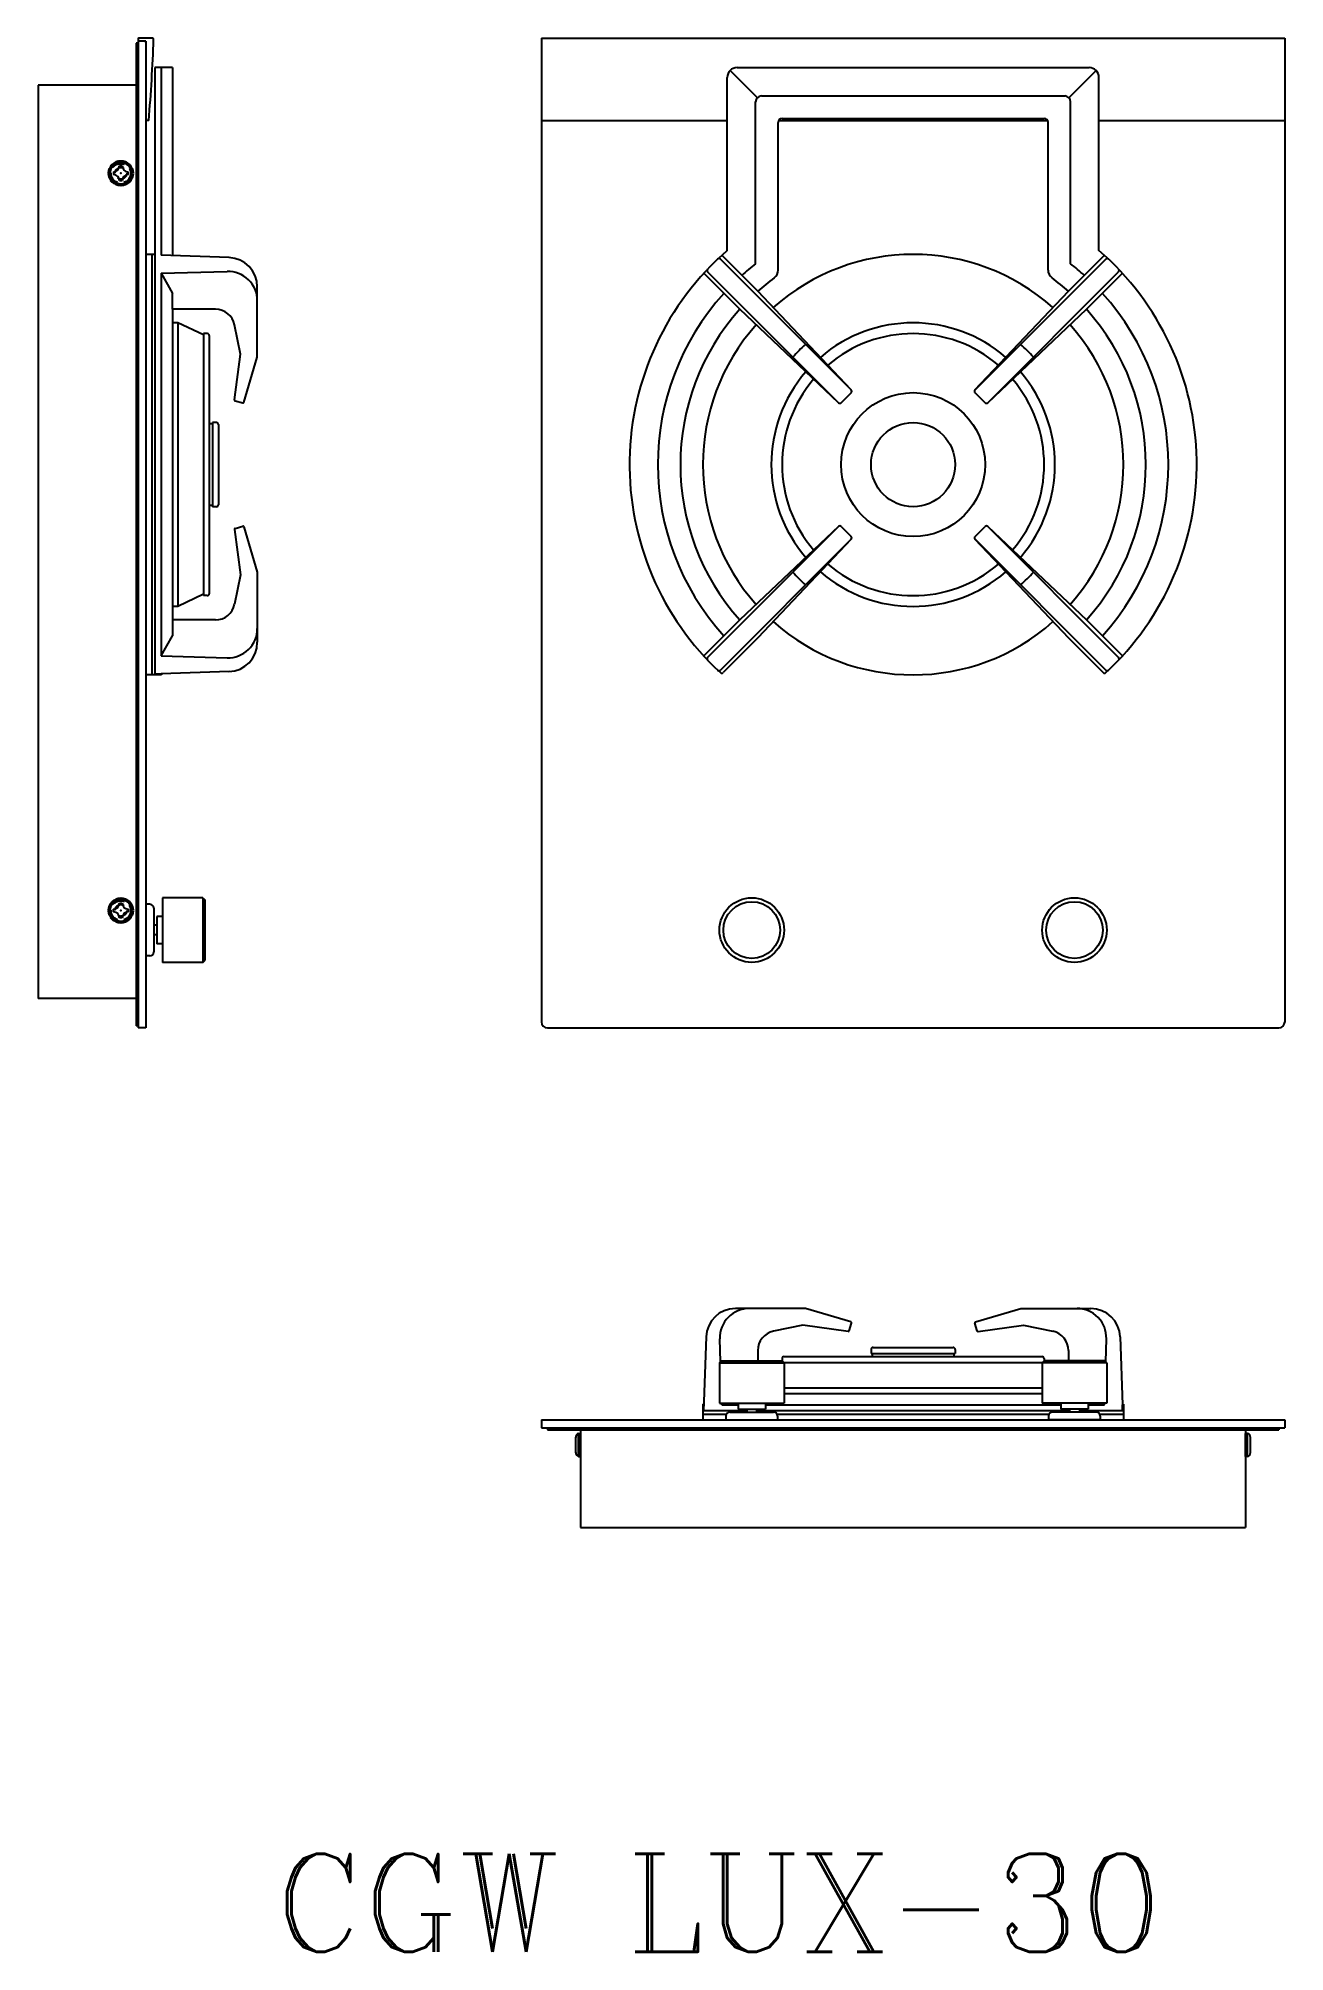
# Model space of a CAD drawing. Header units: inches. Extents: x 7 to 645, y 5 to 983.
import ezdxf

# ---------------------------------------------------------------- set-up
doc = ezdxf.new("R2010")
doc.units = ezdxf.units.IN
doc.header["$MEASUREMENT"] = 0
doc.linetypes.add('DASHED2', pattern=[9.525, 6.35, -3.175])
doc.layers.add('AM_0', color=7, linetype='Continuous', lineweight=50)
for name, color, linetype in [('P001', 131, 'Continuous'), ('P002', 181, 'Continuous'), ('P010', 101, 'Continuous'), ('P901', 135, 'Continuous'), ('P902', 185, 'Continuous'), ('P905', 95, 'Continuous'), ('P920', 125, 'Continuous'), ('圖層4', 4, 'Continuous')]:
    doc.layers.add(name, color=color, linetype=linetype)
doc.styles.get("Standard").update_dxf_attribs({"font": 'arial.ttf'})

msp = doc.modelspace()

# ---------------------------------------------------------------- linework, layer by layer
for p, q in [((45.9, 914.84), (45.9, 913.42)), ((50.38, 917.91), (48.96, 917.91)), ((48.96, 910.36), (50.38, 910.36)), ((53.44, 913.42), (53.44, 914.84)), ((48.96, 540.94), (50.38, 540.94)), ((45.9, 536.46), (45.9, 537.88)), ((50.38, 533.4), (48.96, 533.4)), ((53.44, 537.88), (53.44, 536.46))]:
    msp.add_line(p, q)
for centre, start, end in [((45.9, 917.91), 270, 0), ((45.9, 910.36), 0, 90), ((53.44, 917.91), 180, 270), ((53.44, 910.36), 90, 180), ((45.9, 540.94), 270, 0), ((53.44, 540.94), 180, 270), ((45.9, 533.4), 0, 90), ((53.44, 533.4), 90, 180)]:
    msp.add_arc(centre, 3.06, start, end)
at = {"color": 251}
for p in [(49.67, 914.13), (49.67, 537.17)]:
    msp.add_point(p, dxfattribs=at)
at = {"layer": 'AM_0'}
for centre in [(49.67, 914.13), (49.67, 537.17)]:
    msp.add_circle(centre, 5.9, dxfattribs=at)
at = {"layer": 'P001'}
for p, q in [((58.45, 980.65), (57.45, 980.65)), ((57.45, 980.65), (57.45, 478.15)), ((58.45, 982.65), (58.45, 981.65)), ((62.45, 981.65), (58.45, 981.65)), ((58.45, 981.15), (58.45, 477.15)), ((65.93, 983.15), (58.95, 983.15)), ((62.45, 981.65), (62.45, 477.15)), ((264.74, 983.15), (644.74, 983.15)), ((264.74, 983.15), (264.74, 480.15)), ((644.74, 983.15), (644.74, 480.15)), ((57.45, 959.15), (7.45, 959.15)), ((7.45, 959.15), (7.45, 492.15)), ((63.95, 941.15), (62.45, 941.15)), ((264.74, 941.15), (359.74, 941.15)), ((386.01, 941.15), (523.48, 941.15)), ((549.74, 941.15), (644.74, 941.15)), ((67.05, 872.65), (62.45, 872.65)), ((65.45, 872.65), (65.45, 657.65)), ((70.45, 872.65), (70.25, 872.65)), ((70.45, 872.65), (70.45, 872.17)), ((78.89, 837.65), (76.05, 837.65)), ((91.86, 831.43), (78.89, 837.65)), ((78.89, 837.65), (78.89, 692.65)), ((93.86, 832.15), (91.86, 832.15)), ((91.86, 832.15), (91.86, 698.15)), ((94.86, 831.15), (94.86, 699.15)), ((96.52, 786.05), (94.86, 786.05)), ((98.52, 786.65), (96.52, 786.65)), ((96.52, 786.65), (96.52, 743.65)), ((99.52, 785.65), (99.52, 744.65)), ((96.52, 744.26), (94.86, 744.26)), ((98.52, 743.65), (96.52, 743.65)), ((91.86, 698.87), (78.89, 692.65)), ((93.86, 698.15), (91.86, 698.15)), ((78.89, 692.65), (76.05, 692.65)), ((70.45, 657.65), (62.45, 657.65)), ((70.45, 658.13), (70.45, 657.65)), ((64.45, 540.35), (62.45, 540.35)), ((62.45, 540.35), (62.45, 513.95)), ((66.45, 538.35), (66.45, 515.95)), ((71.05, 543.65), (71.05, 510.65)), ((91.65, 543.65), (71.05, 543.65)), ((91.65, 543.65), (92.65, 542.65)), ((91.65, 543.65), (91.65, 510.65)), ((92.65, 542.65), (92.65, 511.65)), ((68.05, 529.65), (66.45, 529.65)), ((68.05, 534.15), (68.05, 520.15)), ((71.05, 534.15), (68.05, 534.15)), ((68.05, 524.65), (66.45, 524.65)), ((71.05, 520.15), (68.05, 520.15)), ((64.45, 513.95), (62.45, 513.95)), ((91.65, 510.65), (71.05, 510.65)), ((91.65, 510.65), (92.65, 511.65)), ((57.45, 492.15), (7.45, 492.15)), ((58.45, 478.15), (57.45, 478.15)), ((62.45, 477.15), (58.45, 477.15)), ((267.74, 477.15), (641.74, 477.15)), ((434.24, 313.72), (475.24, 313.72)), ((355.74, 305.86), (356.74, 306.86)), ((355.74, 305.86), (355.74, 285.26)), ((355.74, 305.86), (388.74, 305.86)), ((356.74, 306.86), (387.74, 306.86)), ((387.74, 308.07), (387.74, 306.86)), ((388.74, 305.86), (387.74, 306.86)), ((388.53, 306.07), (520.96, 306.07)), ((388.74, 309.07), (520.74, 309.07)), ((388.74, 305.86), (388.74, 285.26)), ((433.24, 312.72), (433.24, 310.72)), ((433.24, 310.72), (476.24, 310.72)), ((433.85, 310.72), (433.85, 309.07)), ((475.64, 310.72), (475.64, 309.07)), ((476.24, 312.72), (476.24, 310.72)), ((520.74, 305.86), (521.74, 306.86)), ((520.74, 305.86), (520.74, 285.26)), ((553.74, 305.86), (520.74, 305.86)), ((521.74, 308.07), (521.74, 306.86)), ((552.74, 306.86), (521.74, 306.86)), ((553.74, 305.86), (552.74, 306.86)), ((553.74, 305.86), (553.74, 285.26)), ((347.24, 284.66), (347.73, 284.66)), ((347.24, 284.66), (347.24, 276.66)), ((355.74, 285.26), (388.74, 285.26)), ((365.24, 285.26), (365.24, 282.26)), ((379.24, 285.26), (379.24, 282.26)), ((388.74, 293.1), (520.74, 293.1)), ((553.74, 285.26), (520.74, 285.26)), ((530.24, 285.26), (530.24, 282.26)), ((544.24, 285.26), (544.24, 282.26)), ((561.76, 284.66), (562.24, 284.66)), ((562.24, 284.66), (562.24, 276.66)), ((264.74, 276.66), (264.74, 272.66)), ((264.74, 276.66), (644.74, 276.66)), ((347.24, 279.66), (359.31, 279.66)), ((347.24, 276.66), (562.24, 276.66)), ((359.04, 278.66), (359.04, 276.66)), ((359.04, 276.66), (385.44, 276.66)), ((361.04, 280.66), (383.44, 280.66)), ((365.24, 282.26), (379.24, 282.26)), ((369.74, 282.26), (369.74, 280.66)), ((374.74, 282.26), (374.74, 280.66)), ((385.18, 279.66), (524.31, 279.66)), ((385.44, 278.66), (385.44, 276.66)), ((524.04, 278.66), (524.04, 276.66)), ((550.44, 276.66), (524.04, 276.66)), ((548.44, 280.66), (526.04, 280.66)), ((544.24, 282.26), (530.24, 282.26)), ((534.74, 282.26), (534.74, 280.66)), ((539.74, 282.26), (539.74, 280.66)), ((550.18, 279.66), (562.24, 279.66)), ((550.44, 278.66), (550.44, 276.66)), ((644.74, 276.66), (644.74, 272.66)), ((264.74, 272.66), (644.74, 272.66)), ((267.74, 272.66), (267.74, 271.66)), ((267.74, 271.66), (641.74, 271.66)), ((284.74, 271.66), (284.74, 221.66)), ((624.74, 271.66), (624.74, 221.66)), ((641.74, 272.66), (641.74, 271.66)), ((284.74, 221.66), (624.74, 221.66))]:
    msp.add_line(p, q, dxfattribs=at)
for centre, radius in [((454.74, 765.15), 36.8), ((454.74, 765.15), 21.5), ((372.24, 527.15), 16.5), ((372.24, 527.15), 14.5), ((537.24, 527.15), 16.5), ((537.24, 527.15), 14.5)]:
    msp.add_circle(centre, radius, dxfattribs=at)
for centre, radius, start, end in [((58.95, 982.65), 0.5, 90, 180), ((58.95, 981.15), 0.5, 90, 180), ((61.95, 981.15), 0.5, 0, 90), ((-864.29, 1017.48), 931.38, 355.2993, 357.85589), ((65.93, 982.65), 0.5, 357.85589, 90), ((454.74, 765.15), 107.5, 48.30136, 131.69864), ((93.86, 831.15), 1, 0, 90), ((454.74, 765.15), 107.5, 138.30136, 221.69864), ((454.74, 765.15), 67, 49.36635, 130.63365), ((454.74, 765.15), 107.5, 318.30136, 41.69864), ((454.74, 765.15), 67, 139.36635, 220.63365), ((454.74, 765.15), 67, 319.36635, 40.63365), ((98.52, 785.65), 1, 0, 90), ((98.52, 744.65), 1, 270, 0), ((454.74, 765.15), 67, 229.36635, 310.63365), ((93.86, 699.15), 1, 270, 0), ((454.74, 765.15), 107.5, 228.30136, 311.69864), ((64.45, 538.35), 2, 0, 90), ((64.45, 515.95), 2, 270, 0), ((267.74, 480.15), 3, 180, 270), ((641.74, 480.15), 3, 270, 0), ((434.24, 312.72), 1, 90, 180), ((475.24, 312.72), 1, 0, 90), ((388.74, 308.07), 1, 90, 180), ((520.74, 308.07), 1, 0, 90), ((361.04, 278.66), 2, 90, 180), ((383.44, 278.66), 2, 0, 90), ((526.04, 278.66), 2, 90, 180), ((548.44, 278.66), 2, 0, 90)]:
    msp.add_arc(centre, radius, start, end, dxfattribs=at)
at = {"layer": 'P002'}
for p, q in [((67.05, 968.15), (67.05, 658.13)), ((76.05, 968.15), (67.05, 968.15)), ((70.25, 968.15), (70.25, 872.18)), ((76.05, 968.15), (76.05, 871.98)), ((359.74, 874.7), (359.74, 963.15)), ((364.74, 968.15), (544.74, 968.15)), ((549.74, 874.7), (549.74, 963.15)), ((385.74, 864.65), (385.74, 940.15)), ((387.74, 942.15), (521.74, 942.15)), ((523.74, 864.65), (523.74, 940.15)), ((105.01, 870.98), (70.25, 872.18)), ((375.32, 853.77), (356.91, 872.18)), ((534.17, 853.77), (552.58, 872.18)), ((70.25, 862.98), (104.02, 863.95)), ((70.25, 862.98), (70.25, 667.32)), ((70.25, 862.98), (76.05, 852.72)), ((366.13, 844.58), (347.72, 862.98)), ((416.74, 796.65), (349.7, 863.69)), ((423.24, 803.16), (356.21, 870.2)), ((486.24, 803.16), (553.28, 870.2)), ((492.75, 796.65), (559.79, 863.69)), ((543.36, 844.58), (561.77, 862.98)), ((76.05, 844.58), (76.05, 852.72)), ((119.45, 820.14), (119.45, 856.02)), ((423.11, 803.34), (375.32, 853.77)), ((486.38, 803.34), (534.17, 853.77)), ((76.05, 844.58), (76.05, 677.58)), ((98.01, 844.58), (76.05, 844.58)), ((416.56, 796.79), (366.13, 844.58)), ((492.93, 796.79), (543.36, 844.58)), ((110.87, 821.56), (107.81, 836.57)), ((107.71, 798.36), (110.87, 821.56)), ((112.59, 796.99), (119.45, 820.14)), ((108.07, 797.81), (111.97, 796.66)), ((423.09, 801.94), (417.95, 796.81)), ((491.54, 796.81), (486.4, 801.94)), ((107.71, 731.94), (110.87, 708.74)), ((108.07, 732.49), (111.97, 733.65)), ((112.59, 733.31), (119.45, 710.16)), ((416.74, 733.65), (349.7, 666.61)), ((423.24, 727.15), (356.21, 660.11)), ((416.56, 733.51), (366.13, 685.73)), ((423.11, 726.96), (375.32, 676.54)), ((417.95, 733.5), (423.09, 728.36)), ((486.24, 727.15), (553.28, 660.11)), ((486.38, 726.96), (534.17, 676.54)), ((486.4, 728.36), (491.54, 733.5)), ((492.75, 733.65), (559.79, 666.61)), ((492.93, 733.51), (543.36, 685.73)), ((110.87, 708.74), (107.81, 693.73)), ((119.45, 710.16), (119.45, 674.29)), ((98.01, 685.73), (76.05, 685.73)), ((76.05, 685.73), (76.05, 677.58)), ((366.13, 685.73), (347.72, 667.32)), ((543.36, 685.73), (561.77, 667.32)), ((70.25, 667.32), (76.05, 677.58)), ((375.32, 676.54), (357.59, 658.81)), ((534.17, 676.54), (551.9, 658.81)), ((70.25, 667.32), (104.02, 666.36)), ((67.05, 658.13), (70.26, 658.13)), ((105.01, 659.32), (70.25, 658.13)), ((70.25, 658.13), (70.25, 658.13)), ((399.75, 333.66), (363.88, 333.66)), ((422.9, 326.8), (399.75, 333.66)), ((486.59, 326.8), (509.74, 333.66)), ((509.74, 333.66), (545.61, 333.66)), ((398.33, 325.07), (383.32, 322.01)), ((421.54, 321.92), (398.33, 325.07)), ((422.08, 322.27), (423.24, 326.18)), ((487.41, 322.27), (486.25, 326.18)), ((487.95, 321.92), (511.16, 325.07)), ((511.16, 325.07), (526.17, 322.01)), ((348.91, 319.21), (347.61, 281.26)), ((356.29, 306.4), (355.95, 318.23)), ((553.2, 306.4), (553.54, 318.23)), ((560.58, 319.21), (561.77, 284.46)), ((375.32, 312.22), (375.32, 306.86)), ((534.17, 312.22), (534.17, 306.86)), ((356.91, 284.46), (356.89, 285.26)), ((356.91, 284.46), (358.33, 285.26)), ((356.91, 284.46), (365.24, 284.46)), ((379.24, 284.46), (530.24, 284.46)), ((388.74, 290.26), (520.74, 290.26)), ((544.24, 284.46), (552.58, 284.46)), ((552.58, 284.46), (551.16, 285.26)), ((552.58, 284.46), (552.6, 285.26)), ((561.77, 281.26), (561.77, 284.47)), ((561.77, 284.46), (561.77, 284.46)), ((369.74, 281.26), (347.61, 281.26)), ((534.74, 281.26), (374.74, 281.26)), ((561.77, 281.26), (539.74, 281.26))]:
    msp.add_line(p, q, dxfattribs=at)
for centre, radius, start, end in [((364.74, 963.15), 5, 90, 180), ((544.74, 963.15), 5, 0, 90), ((387.74, 940.15), 2, 90, 180), ((521.74, 940.15), 2, 0, 90), ((104.45, 855.99), 15, 0, 88.2025), ((454.74, 765.15), 145, 130.93272, 227.18891), ((454.74, 765.15), 145, 312.81109, 49.06728), ((104.45, 848.95), 15, 0, 91.63254), ((350.41, 864.4), 1, 136.43254, 225), ((355.5, 869.49), 1, 45, 133.56746), ((380.74, 864.65), 5, 306.63921, 0), ((528.74, 864.65), 5, 180, 233.36079), ((553.99, 869.49), 1, 46.43254, 135), ((559.08, 864.4), 1, 315, 43.56746), ((454.74, 765.15), 119, 126.63921, 131.86884), ((454.74, 765.15), 119, 48.13116, 53.36079), ((98.01, 834.58), 10, 11.5246, 90), ((454.74, 765.15), 119, 138.13116, 221.86884), ((454.74, 765.15), 119, 318.13116, 41.86884), ((422.38, 802.65), 1, 315, 43.45932), ((487.11, 802.65), 1, 136.54068, 225), ((108.21, 798.29), 0.5, 172.25959, 253.49908), ((112.11, 797.14), 0.5, 253.49908, 343.49908), ((417.24, 797.51), 1, 226.54068, 315), ((492.24, 797.51), 1, 225, 313.45932), ((108.21, 732.01), 0.5, 106.50092, 187.74041), ((112.11, 733.17), 0.5, 16.50092, 106.50092), ((417.24, 732.79), 1, 45, 133.45932), ((422.38, 727.65), 1, 316.54068, 45), ((487.11, 727.65), 1, 135, 223.45932), ((492.24, 732.79), 1, 46.54068, 135), ((98.01, 695.73), 10, 270, 348.4754), ((104.45, 681.35), 15, 268.36746, 0), ((104.45, 674.31), 15, 271.7975, 0), ((350.41, 665.91), 1, 135, 223.56746), ((559.08, 665.91), 1, 316.43254, 45), ((355.5, 660.81), 1, 226.43254, 315), ((356.88, 659.51), 1, 227.18891, 315), ((552.6, 659.51), 1, 225, 312.81109), ((553.99, 660.81), 1, 225, 313.56746), ((363.9, 318.66), 15, 90, 178.2025), ((370.94, 318.66), 15, 90, 181.63254), ((538.54, 318.66), 15, 358.36746, 90), ((545.59, 318.66), 15, 1.7975, 90), ((422.76, 326.32), 0.5, 343.49908, 73.49908), ((486.73, 326.32), 0.5, 106.50092, 196.50092), ((385.32, 312.22), 10, 101.5246, 180), ((421.6, 322.42), 0.5, 262.25959, 343.49908), ((487.88, 322.42), 0.5, 196.50092, 277.74041), ((524.17, 312.22), 10, 0, 78.4754)]:
    msp.add_arc(centre, radius, start, end, dxfattribs=at)
at = {"layer": 'P010'}
for p, q in [((282.24, 259.86), (282.24, 267.89)), ((283.74, 269.78), (284.74, 269.78)), ((284.74, 257.98), (284.74, 269.78)), ((624.74, 257.98), (624.74, 269.78)), ((625.74, 269.78), (624.74, 269.78)), ((627.24, 259.86), (627.24, 267.89)), ((283.74, 257.98), (284.74, 257.98)), ((625.74, 257.98), (624.74, 257.98))]:
    msp.add_line(p, q, dxfattribs=at)
for centre, start, end in [((284.25, 267.83), 104.59292, 181.66728), ((625.24, 267.83), 358.33272, 75.40708), ((284.25, 259.92), 178.33272, 255.40708), ((625.24, 259.92), 284.59292, 1.66728)]:
    msp.add_arc(centre, 2.01, start, end, dxfattribs=at)
at = {"layer": 'P901'}
for start, end in [(49.15183, 130.84817), (139.15183, 220.84817), (319.15183, 40.84817), (229.15183, 310.84817)]:
    msp.add_arc((454.74, 765.15), 72.5, start, end, dxfattribs=at)
at = {"layer": 'P902'}
for p, q in [((375.12, 952.77), (361.21, 966.69)), ((534.37, 952.77), (548.28, 966.69)), ((374.24, 867.86), (374.24, 950.65)), ((377.24, 953.65), (532.24, 953.65)), ((535.24, 867.86), (535.24, 950.65))]:
    msp.add_line(p, q, dxfattribs=at)
for centre, radius, start, end in [((377.24, 950.65), 3, 90, 180), ((532.24, 950.65), 3, 0, 90), ((454.74, 765.15), 130.5, 128.08707, 132.14501), ((454.74, 765.15), 130.5, 47.85499, 51.91293), ((454.74, 765.15), 130.5, 137.85499, 222.14501), ((454.74, 765.15), 130.5, 317.85499, 42.14501), ((454.74, 765.15), 82.5, 131.80367, 138.19633), ((454.74, 765.15), 82.5, 41.80367, 48.19633), ((454.74, 765.15), 82.5, 221.80367, 228.19633), ((454.74, 765.15), 82.5, 311.80367, 318.19633)]:
    msp.add_arc(centre, radius, start, end, dxfattribs=at)
at = {"layer": 'P905'}
for p, q in [((283.74, 257.98), (283.74, 269.78)), ((625.74, 257.98), (625.74, 269.78))]:
    msp.add_line(p, q, dxfattribs=at)
at = {"layer": 'P905', "linetype": 'DASHED2'}
for centre in [(49.67, 914.13), (49.67, 537.17)]:
    msp.add_circle(centre, 5, dxfattribs=at)
at = {"layer": 'P920', "linetype": 'DASHED2'}
for centre in [(49.67, 914.13), (49.67, 537.17)]:
    msp.add_circle(centre, 3, dxfattribs=at)

# ---------------------------------------------------------------- texts
at = {"layer": '圖層4', "color": 3, "insert": (582.58, 54.76), "char_height": 50, "attachment_point": 3}
msp.add_mtext('{\\Fromanc,chineset|c136;CGW LUX-30}', dxfattribs=at)

doc.saveas('drawing.dxf')
